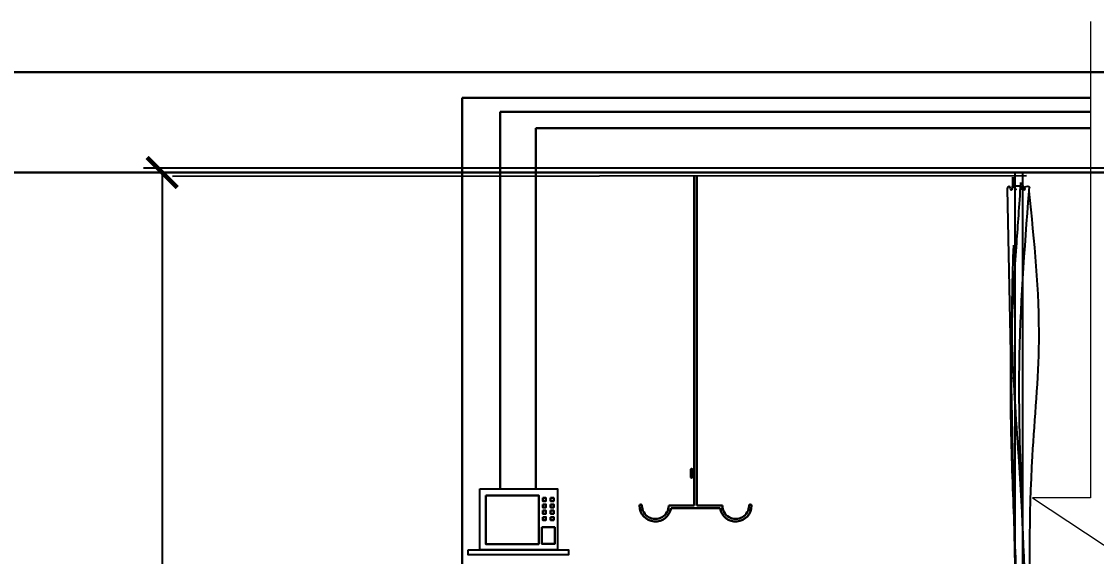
# Model space of a CAD drawing. Header units: inches. Extents: x -17070 to 527, y 504 to 2398.
# Drawn here: x -10362.07 to -10355.63, y 541.74 to 544.95 of the extents above; entities that cross this region are included whole.
import ezdxf

# ---------------------------------------------------------------- set-up
doc = ezdxf.new("R2010")
doc.units = ezdxf.units.IN
for name, color, linetype, lineweight in [('cur', 19, 'Continuous', 0), ('furniture', 42, 'Continuous', 9), ('Layer1', 2, 'Continuous', 30), ('wall', 7, 'Continuous', 30)]:
    doc.layers.add(name, color=color, linetype=linetype, lineweight=lineweight)
doc.styles.add('ROMANC', font='arialbd.ttf', dxfattribs={"height": 0.35})
doc.dimstyles.get("Standard").update_dxf_attribs({"dimtxt": 0.18, "dimasz": 0.18, "dimexe": 0.18, "dimexo": 0.0625, "dimgap": 0.09, "dimtad": 0, "dimtih": 1, "dimtoh": 1, "dimzin": 0, "dimdsep": 46, "dimtxsty": 'ROMANC', "dimblk": 'ARCHTICK', "dimcen": 0.09, "dimclrd": 25, "dimclre": 25, "dimadec": 0, "dimazin": 0, "dimtfac": 1, "dimtofl": 0, "dimtmove": 0, "dimatfit": 3, "dimldrblk": 'ARCHTICK', "dimfxl": 1, "dimtolj": 1, "dimtzin": 0, "dimarcsym": 0})

# ---------------------------------------------------------------- blocks, each defined once
blk = doc.blocks.new('_ARCHTICK')
at = {"color": 0, "linetype": 'ByBlock', "const_width": 0.15}
blk.add_lwpolyline([(-0.5, -0.5), (0.5, 0.5)], dxfattribs=at)
blk = doc.blocks.new('*D202')
at = {"color": 25, "lineweight": -2}
for p, q in [((-10361.228, 544.0419), (-10361.228, 541.6101)), ((-10361.1655, 544.0419), (-10361.048, 544.0419)), ((-10361.228, 538.6409), (-10361.228, 541.0727)), ((-10361.2905, 538.6409), (-10361.408, 538.6409))]:
    blk.add_line(p, q, dxfattribs=at)
at = {"layer": 'DEFPOINTS', "color": 0}
for p in [(-10361.228, 544.0419), (-10361.228, 538.6409), (-10361.228, 538.6409)]:
    blk.add_point(p, dxfattribs=at)
at = {"color": 25, "lineweight": -2, "xscale": 0.18, "yscale": 0.18, "zscale": 0.18}
for p, rotation in [((-10361.228, 544.0419), 90), ((-10361.228, 538.6409), 270)]:
    blk.add_blockref('_ARCHTICK', p, dxfattribs=dict(at, rotation=rotation))
at = {"color": 0, "insert": (-10361.228, 541.3414), "char_height": 0.35, "attachment_point": 5, "style": 'ROMANC'}
blk.add_mtext('\\A1;5.40', dxfattribs=at)

msp = doc.modelspace()

# ---------------------------------------------------------------- linework, layer by layer
at = {"color": 54}
for p, q in [((-10355.01773, 544.06793), (-10361.34061, 544.06793)), ((-10355.00689, 544.04221), (-10361.34061, 544.04221))]:
    msp.add_line(p, q, dxfattribs=at)
at = {"color": 250}
for p, q in [((-10356.11912, 544.04221), (-10356.11912, 538.68517)), ((-10356.07203, 544.04221), (-10356.07203, 538.68517))]:
    msp.add_line(p, q, dxfattribs=at)
for points in [[(-10359.32527, 542.14633), (-10358.85998, 542.14633), (-10358.85998, 541.7804), (-10359.32527, 541.7804)], [(-10359.32527, 542.14633), (-10358.85998, 542.14633), (-10358.85998, 541.7804), (-10359.32527, 541.7804)], [(-10359.32527, 542.14633), (-10358.85998, 542.14633), (-10358.85998, 541.7804), (-10359.32527, 541.7804)], [(-10359.32527, 542.14633), (-10358.85998, 542.14633), (-10358.85998, 541.7804), (-10359.32527, 541.7804)], [(-10359.32527, 542.14633), (-10358.85998, 542.14633), (-10358.85998, 541.7804), (-10359.32527, 541.7804)], [(-10359.39395, 541.7804), (-10358.79222, 541.7804), (-10358.79222, 541.7514), (-10359.39395, 541.7514)], [(-10359.39395, 541.7804), (-10358.79222, 541.7804), (-10358.79222, 541.7514), (-10359.39395, 541.7514)], [(-10359.39395, 541.7804), (-10358.79222, 541.7804), (-10358.79222, 541.7514), (-10359.39395, 541.7514)], [(-10359.39395, 541.7804), (-10358.79222, 541.7804), (-10358.79222, 541.7514), (-10359.39395, 541.7514)], [(-10359.39395, 541.7804), (-10358.79222, 541.7804), (-10358.79222, 541.7514), (-10359.39395, 541.7514)]]:
    msp.add_lwpolyline(points, close=True, dxfattribs=at)
at = {"layer": 'cur', "lineweight": -2, "ltscale": 0.5}
for p, q in [((-10361.166, 544.02034), (-10356.04826, 544.02382)), ((-10356.13156, 543.96031), (-10356.13156, 544.01469)), ((-10356.11912, 543.95651), (-10356.11912, 544.01469)), ((-10356.08597, 540.19578), (-10356.16245, 543.9437))]:
    msp.add_line(p, q, dxfattribs=at)
for points in [[(-10356.16245, 543.9437), (-10356.15367, 543.95985), (-10356.13984, 543.93641), (-10356.13356, 543.94646), (-10356.13314, 543.95985), (-10356.11456, 543.94381), (-10356.11127, 543.94011), (-10356.11889, 543.95842), (-10356.11065, 543.9615), (-10356.07934, 543.95101), (-10356.07934, 543.94196), (-10356.07461, 543.96624), (-10356.06925, 543.94854), (-10356.06472, 543.93867), (-10356.05627, 543.94319), (-10356.06183, 543.95389), (-10356.05895, 543.95574), (-10356.03094, 543.95451), (-10356.03568, 543.94073), (-10356.03482, 543.93023)], [(-10356.03482, 543.93023), (-10355.97585, 543.03129), (-10356.01469, 542.34252), (-10355.95997, 540.19579)], [(-10356.12748, 543.60565), (-10356.13591, 543.03128), (-10356.09702, 542.34252), (-10356.03243, 540.19578)]]:
    msp.add_spline(points, degree=3, dxfattribs=at)
for points, knots in [([(-10356.08509, 543.98168), (-10356.09339, 543.83519), (-10356.10164, 543.72816), (-10356.11409, 543.55282), (-10356.11868, 543.48459), (-10356.1312, 543.27974), (-10356.13791, 543.14299), (-10356.14299, 542.962), (-10356.14393, 542.91794), (-10356.14513, 542.8298), (-10356.14541, 542.78574), (-10356.14536, 542.6536), (-10356.1442, 542.56556), (-10356.1401, 542.37951), (-10356.13699, 542.28152), (-10356.1301, 542.09124), (-10356.12638, 541.99895), (-10356.11892, 541.81451), (-10356.11518, 541.72237), (-10356.10944, 541.56724), (-10356.10726, 541.50421), (-10356.10379, 541.39008), (-10356.10241, 541.33898), (-10356.10036, 541.24787), (-10356.09961, 541.20788), (-10356.09842, 541.12784), (-10356.09797, 541.08782), (-10356.09701, 540.96984), (-10356.09685, 540.89185), (-10356.06163, 540.19578)], [12.8804979, 12.8804979, 12.8804979, 12.8804979, 138.8406446, 138.8406446, 219.0091044, 219.0091044, 379.3460239, 379.3460239, 430.8856938, 430.8856938, 482.4253637, 482.4253637, 585.5047036, 585.5047036, 700.4158988, 700.4158988, 808.8802573, 808.8802573, 917.3446158, 917.3446158, 991.6304513, 991.6304513, 1051.9053885, 1051.9053885, 1099.1112693, 1099.1112693, 1146.3171501, 1146.3171501, 1238.2023094, 1238.2023094, 1238.2023094, 1238.2023094]), ([(-10356.03482, 543.93023), (-10356.06199, 543.58044), (-10356.10839, 542.9651), (-10356.07963, 542.06224), (-10356.04854, 541.37386), (-10356.04499, 540.95093), (-10356.04481, 540.78811)], [19.0571695, 19.0571695, 19.0571695, 19.0571695, 509.8108073, 882.3391286, 1282.6319268, 1474.5973446, 1474.5973446, 1474.5973446, 1474.5973446])]:
    msp.add_open_spline(points, degree=3, knots=knots, dxfattribs=at)
at = {"layer": 'furniture', "linetype": 'ByBlock'}
msp.add_line((-10355.66579, 544.9466), (-10355.66579, 544.04194), dxfattribs=at)
at = {"layer": 'furniture', "color": 0}
for p, q in [((-10355.66579, 544.04194), (-10355.66579, 542.092)), ((-10355.66579, 542.092), (-10356.01213, 542.092)), ((-10356.01213, 542.092), (-10355.17591, 541.53968))]:
    msp.add_line(p, q, dxfattribs=at)
at = {"layer": 'Layer1', "color": 137}
for p, q in [((-10358.03957, 542.04604), (-10358.03965, 544.02247)), ((-10358.03957, 542.04604), (-10358.03965, 544.02247)), ((-10358.03957, 542.04604), (-10358.03965, 544.02247)), ((-10358.03957, 542.04604), (-10358.03965, 544.02247)), ((-10358.03957, 542.04604), (-10358.03965, 544.02247)), ((-10358.02457, 542.04604), (-10358.02465, 544.02247)), ((-10358.02457, 542.04604), (-10358.02465, 544.02247)), ((-10358.02457, 542.04604), (-10358.02465, 544.02247)), ((-10358.02457, 542.04604), (-10358.02465, 544.02247)), ((-10358.02457, 542.04604), (-10358.02465, 544.02247)), ((-10358.061, 542.21853), (-10358.061, 542.26139)), ((-10358.061, 542.21853), (-10358.061, 542.26139)), ((-10358.061, 542.21853), (-10358.061, 542.26139)), ((-10358.061, 542.21853), (-10358.061, 542.26139)), ((-10358.061, 542.21853), (-10358.061, 542.26139)), ((-10358.061, 542.21853), (-10358.061, 542.26139)), ((-10358.061, 542.21853), (-10358.061, 542.26139)), ((-10358.061, 542.21853), (-10358.061, 542.26139)), ((-10358.061, 542.21853), (-10358.061, 542.26139)), ((-10358.061, 542.21853), (-10358.061, 542.26139)), ((-10358.05886, 542.21853), (-10358.05886, 542.26139)), ((-10358.05243, 542.26139), (-10358.05886, 542.26139)), ((-10358.05886, 542.21853), (-10358.05886, 542.26139)), ((-10358.05243, 542.26139), (-10358.05886, 542.26139)), ((-10358.05886, 542.21853), (-10358.05886, 542.26139)), ((-10358.05243, 542.26139), (-10358.05886, 542.26139)), ((-10358.05886, 542.21853), (-10358.05886, 542.26139)), ((-10358.05243, 542.26139), (-10358.05886, 542.26139)), ((-10358.05886, 542.21853), (-10358.05886, 542.26139)), ((-10358.05243, 542.26139), (-10358.05886, 542.26139)), ((-10358.05243, 542.25924), (-10358.05886, 542.25924)), ((-10358.05243, 542.25924), (-10358.05886, 542.25924)), ((-10358.05243, 542.25924), (-10358.05886, 542.25924)), ((-10358.05243, 542.25924), (-10358.05886, 542.25924)), ((-10358.05243, 542.25924), (-10358.05886, 542.25924)), ((-10358.05243, 542.2571), (-10358.05886, 542.2571)), ((-10358.05243, 542.2571), (-10358.05886, 542.2571)), ((-10358.05243, 542.2571), (-10358.05886, 542.2571)), ((-10358.05243, 542.2571), (-10358.05886, 542.2571)), ((-10358.05243, 542.2571), (-10358.05886, 542.2571)), ((-10358.05243, 542.25496), (-10358.05886, 542.25496)), ((-10358.05243, 542.25496), (-10358.05886, 542.25496)), ((-10358.05243, 542.25496), (-10358.05886, 542.25496)), ((-10358.05243, 542.25496), (-10358.05886, 542.25496)), ((-10358.05243, 542.25496), (-10358.05886, 542.25496)), ((-10358.05243, 542.25281), (-10358.05886, 542.25281)), ((-10358.05243, 542.25281), (-10358.05886, 542.25281)), ((-10358.05243, 542.25281), (-10358.05886, 542.25281)), ((-10358.05243, 542.25281), (-10358.05886, 542.25281)), ((-10358.05243, 542.25281), (-10358.05886, 542.25281)), ((-10358.05243, 542.25067), (-10358.05886, 542.25067)), ((-10358.05243, 542.25067), (-10358.05886, 542.25067)), ((-10358.05243, 542.25067), (-10358.05886, 542.25067)), ((-10358.05243, 542.25067), (-10358.05886, 542.25067)), ((-10358.05243, 542.25067), (-10358.05886, 542.25067)), ((-10358.05243, 542.24853), (-10358.05886, 542.24853)), ((-10358.05243, 542.24853), (-10358.05886, 542.24853)), ((-10358.05243, 542.24853), (-10358.05886, 542.24853)), ((-10358.05243, 542.24853), (-10358.05886, 542.24853)), ((-10358.05243, 542.24853), (-10358.05886, 542.24853)), ((-10358.05243, 542.24639), (-10358.05886, 542.24639)), ((-10358.05243, 542.24639), (-10358.05886, 542.24639)), ((-10358.05243, 542.24639), (-10358.05886, 542.24639)), ((-10358.05243, 542.24639), (-10358.05886, 542.24639)), ((-10358.05243, 542.24639), (-10358.05886, 542.24639)), ((-10358.05325, 542.26353), (-10358.05804, 542.26353)), ((-10358.05325, 542.26353), (-10358.05804, 542.26353)), ((-10358.05325, 542.26353), (-10358.05804, 542.26353)), ((-10358.05325, 542.26353), (-10358.05804, 542.26353)), ((-10358.05325, 542.26353), (-10358.05804, 542.26353)), ((-10358.05243, 542.21853), (-10358.05243, 542.26139)), ((-10358.05243, 542.21853), (-10358.05243, 542.26139)), ((-10358.05243, 542.21853), (-10358.05243, 542.26139)), ((-10358.05243, 542.21853), (-10358.05243, 542.26139)), ((-10358.05243, 542.21853), (-10358.05243, 542.26139)), ((-10358.05029, 542.23996), (-10358.05029, 542.26139)), ((-10358.05029, 542.26139), (-10358.05029, 542.21853)), ((-10358.05029, 542.21853), (-10358.05029, 542.26139)), ((-10358.05029, 542.23996), (-10358.05029, 542.26139)), ((-10358.05029, 542.26139), (-10358.05029, 542.21853)), ((-10358.05029, 542.21853), (-10358.05029, 542.26139)), ((-10358.05029, 542.23996), (-10358.05029, 542.26139)), ((-10358.05029, 542.26139), (-10358.05029, 542.21853)), ((-10358.05029, 542.21853), (-10358.05029, 542.26139)), ((-10358.05029, 542.23996), (-10358.05029, 542.26139)), ((-10358.05029, 542.26139), (-10358.05029, 542.21853)), ((-10358.05029, 542.21853), (-10358.05029, 542.26139)), ((-10358.05029, 542.23996), (-10358.05029, 542.26139)), ((-10358.05029, 542.26139), (-10358.05029, 542.21853)), ((-10358.05029, 542.21853), (-10358.05029, 542.26139)), ((-10358.05243, 542.24424), (-10358.05886, 542.24424)), ((-10358.05243, 542.24424), (-10358.05886, 542.24424)), ((-10358.05243, 542.24424), (-10358.05886, 542.24424)), ((-10358.05243, 542.24424), (-10358.05886, 542.24424)), ((-10358.05243, 542.24424), (-10358.05886, 542.24424)), ((-10358.05243, 542.2421), (-10358.05886, 542.2421)), ((-10358.05243, 542.2421), (-10358.05886, 542.2421)), ((-10358.05243, 542.2421), (-10358.05886, 542.2421)), ((-10358.05243, 542.2421), (-10358.05886, 542.2421)), ((-10358.05243, 542.2421), (-10358.05886, 542.2421)), ((-10358.05243, 542.23996), (-10358.05886, 542.23996)), ((-10358.05243, 542.23996), (-10358.05886, 542.23996)), ((-10358.05243, 542.23996), (-10358.05886, 542.23996)), ((-10358.05243, 542.23996), (-10358.05886, 542.23996)), ((-10358.05243, 542.23996), (-10358.05886, 542.23996)), ((-10358.05243, 542.23996), (-10358.05886, 542.23996)), ((-10358.05243, 542.23996), (-10358.05886, 542.23996)), ((-10358.05243, 542.23996), (-10358.05886, 542.23996)), ((-10358.05243, 542.23996), (-10358.05886, 542.23996)), ((-10358.05243, 542.23996), (-10358.05886, 542.23996)), ((-10358.05243, 542.23782), (-10358.05886, 542.23782)), ((-10358.05243, 542.23782), (-10358.05886, 542.23782)), ((-10358.05243, 542.23782), (-10358.05886, 542.23782)), ((-10358.05243, 542.23782), (-10358.05886, 542.23782)), ((-10358.05243, 542.23782), (-10358.05886, 542.23782)), ((-10358.05243, 542.23567), (-10358.05886, 542.23567)), ((-10358.05243, 542.23567), (-10358.05886, 542.23567)), ((-10358.05243, 542.23567), (-10358.05886, 542.23567)), ((-10358.05243, 542.23567), (-10358.05886, 542.23567)), ((-10358.05243, 542.23567), (-10358.05886, 542.23567)), ((-10358.05243, 542.23353), (-10358.05886, 542.23353)), ((-10358.05243, 542.23353), (-10358.05886, 542.23353)), ((-10358.05243, 542.23353), (-10358.05886, 542.23353)), ((-10358.05243, 542.23353), (-10358.05886, 542.23353)), ((-10358.05243, 542.23353), (-10358.05886, 542.23353)), ((-10358.05243, 542.23139), (-10358.05886, 542.23139)), ((-10358.05243, 542.23139), (-10358.05886, 542.23139)), ((-10358.05243, 542.23139), (-10358.05886, 542.23139)), ((-10358.05243, 542.23139), (-10358.05886, 542.23139)), ((-10358.05243, 542.23139), (-10358.05886, 542.23139)), ((-10358.05243, 542.22925), (-10358.05886, 542.22924)), ((-10358.05243, 542.22925), (-10358.05886, 542.22924)), ((-10358.05243, 542.22925), (-10358.05886, 542.22924)), ((-10358.05243, 542.22925), (-10358.05886, 542.22924)), ((-10358.05243, 542.22925), (-10358.05886, 542.22924)), ((-10358.05243, 542.2271), (-10358.05886, 542.2271)), ((-10358.05243, 542.2271), (-10358.05886, 542.2271)), ((-10358.05243, 542.2271), (-10358.05886, 542.2271)), ((-10358.05243, 542.2271), (-10358.05886, 542.2271)), ((-10358.05243, 542.2271), (-10358.05886, 542.2271)), ((-10358.05243, 542.22496), (-10358.05886, 542.22496)), ((-10358.05243, 542.22496), (-10358.05886, 542.22496)), ((-10358.05243, 542.22496), (-10358.05886, 542.22496)), ((-10358.05243, 542.22496), (-10358.05886, 542.22496)), ((-10358.05243, 542.22496), (-10358.05886, 542.22496)), ((-10358.05243, 542.22282), (-10358.05886, 542.22282)), ((-10358.05243, 542.22282), (-10358.05886, 542.22282)), ((-10358.05243, 542.22282), (-10358.05886, 542.22282)), ((-10358.05243, 542.22282), (-10358.05886, 542.22282)), ((-10358.05243, 542.22282), (-10358.05886, 542.22282)), ((-10358.05243, 542.22067), (-10358.05886, 542.22067)), ((-10358.05243, 542.22067), (-10358.05886, 542.22067)), ((-10358.05243, 542.22067), (-10358.05886, 542.22067)), ((-10358.05243, 542.22067), (-10358.05886, 542.22067)), ((-10358.05243, 542.22067), (-10358.05886, 542.22067)), ((-10358.05243, 542.21853), (-10358.05886, 542.21853)), ((-10358.05243, 542.21853), (-10358.05886, 542.21853)), ((-10358.05243, 542.21853), (-10358.05886, 542.21853)), ((-10358.05243, 542.21853), (-10358.05886, 542.21853)), ((-10358.05243, 542.21853), (-10358.05886, 542.21853)), ((-10358.05325, 542.21639), (-10358.05804, 542.21639)), ((-10358.05325, 542.21639), (-10358.05804, 542.21639)), ((-10358.05325, 542.21639), (-10358.05804, 542.21639)), ((-10358.05325, 542.21639), (-10358.05804, 542.21639)), ((-10358.05325, 542.21639), (-10358.05804, 542.21639)), ((-10358.03957, 542.24532), (-10358.05029, 542.24532)), ((-10358.05029, 542.2346), (-10358.05029, 542.24532)), ((-10358.03957, 542.24532), (-10358.05029, 542.24532)), ((-10358.05029, 542.2346), (-10358.05029, 542.24532)), ((-10358.03957, 542.24532), (-10358.05029, 542.24532)), ((-10358.05029, 542.2346), (-10358.05029, 542.24532)), ((-10358.03957, 542.24532), (-10358.05029, 542.24532)), ((-10358.05029, 542.2346), (-10358.05029, 542.24532)), ((-10358.03957, 542.24532), (-10358.05029, 542.24532)), ((-10358.05029, 542.2346), (-10358.05029, 542.24532)), ((-10358.03957, 542.2346), (-10358.05029, 542.2346)), ((-10358.03957, 542.2346), (-10358.05029, 542.2346)), ((-10358.03957, 542.2346), (-10358.05029, 542.2346)), ((-10358.03957, 542.2346), (-10358.05029, 542.2346)), ((-10358.03957, 542.2346), (-10358.05029, 542.2346)), ((-10358.1392, 542.04604), (-10358.19277, 542.04604)), ((-10358.1392, 542.04604), (-10358.19277, 542.04604)), ((-10358.1392, 542.04604), (-10358.19277, 542.04604)), ((-10358.1392, 542.04604), (-10358.19277, 542.04604)), ((-10358.1392, 542.04604), (-10358.19277, 542.04604)), ((-10357.88517, 542.03105), (-10358.17896, 542.03104)), ((-10357.88517, 542.03105), (-10358.17896, 542.03104)), ((-10357.88517, 542.03105), (-10358.17896, 542.03104)), ((-10357.88517, 542.03105), (-10358.17896, 542.03104)), ((-10357.88517, 542.03105), (-10358.17896, 542.03104)), ((-10358.03957, 542.04604), (-10358.1392, 542.04604)), ((-10358.03957, 542.04604), (-10358.1392, 542.04604)), ((-10358.03957, 542.04604), (-10358.1392, 542.04604)), ((-10358.03957, 542.04604), (-10358.1392, 542.04604)), ((-10358.03957, 542.04604), (-10358.1392, 542.04604)), ((-10358.02457, 542.04604), (-10357.92493, 542.04605)), ((-10358.02457, 542.04604), (-10357.92493, 542.04605)), ((-10358.02457, 542.04604), (-10357.92493, 542.04605)), ((-10358.02457, 542.04604), (-10357.92493, 542.04605)), ((-10358.02457, 542.04604), (-10357.92493, 542.04605)), ((-10357.92493, 542.04605), (-10357.87136, 542.04605)), ((-10357.92493, 542.04605), (-10357.87136, 542.04605)), ((-10357.92493, 542.04605), (-10357.87136, 542.04605)), ((-10357.92493, 542.04605), (-10357.87136, 542.04605)), ((-10357.92493, 542.04605), (-10357.87136, 542.04605))]:
    msp.add_line(p, q, dxfattribs=at)
for points in [[(-10359.28956, 542.1072), (-10358.97159, 542.1072), (-10358.97159, 541.81524), (-10359.28956, 541.81524)], [(-10359.28956, 542.1072), (-10358.97159, 542.1072), (-10358.97159, 541.81524), (-10359.28956, 541.81524)], [(-10359.28956, 542.1072), (-10358.97159, 542.1072), (-10358.97159, 541.81524), (-10359.28956, 541.81524)], [(-10359.28956, 542.1072), (-10358.97159, 542.1072), (-10358.97159, 541.81524), (-10359.28956, 541.81524)], [(-10359.28956, 542.1072), (-10358.97159, 542.1072), (-10358.97159, 541.81524), (-10359.28956, 541.81524)], [(-10358.94732, 542.09195), (-10358.92837, 542.09195), (-10358.92837, 542.07367), (-10358.94732, 542.07367)], [(-10358.94732, 542.09195), (-10358.92837, 542.09195), (-10358.92837, 542.07367), (-10358.94732, 542.07367)], [(-10358.94732, 542.09195), (-10358.92837, 542.09195), (-10358.92837, 542.07367), (-10358.94732, 542.07367)], [(-10358.94732, 542.09195), (-10358.92837, 542.09195), (-10358.92837, 542.07367), (-10358.94732, 542.07367)], [(-10358.94732, 542.09195), (-10358.92837, 542.09195), (-10358.92837, 542.07367), (-10358.94732, 542.07367)], [(-10358.94731, 542.05354), (-10358.92837, 542.05354), (-10358.92837, 542.03527), (-10358.94731, 542.03527)], [(-10358.94731, 542.05354), (-10358.92837, 542.05354), (-10358.92837, 542.03527), (-10358.94731, 542.03527)], [(-10358.94731, 542.05354), (-10358.92837, 542.05354), (-10358.92837, 542.03527), (-10358.94731, 542.03527)], [(-10358.94731, 542.05354), (-10358.92837, 542.05354), (-10358.92837, 542.03527), (-10358.94731, 542.03527)], [(-10358.94731, 542.05354), (-10358.92837, 542.05354), (-10358.92837, 542.03527), (-10358.94731, 542.03527)], [(-10358.90051, 542.09195), (-10358.88157, 542.09195), (-10358.88157, 542.07367), (-10358.90051, 542.07367)], [(-10358.90051, 542.09195), (-10358.88157, 542.09195), (-10358.88157, 542.07367), (-10358.90051, 542.07367)], [(-10358.90051, 542.09195), (-10358.88157, 542.09195), (-10358.88157, 542.07367), (-10358.90051, 542.07367)], [(-10358.90051, 542.09195), (-10358.88157, 542.09195), (-10358.88157, 542.07367), (-10358.90051, 542.07367)], [(-10358.90051, 542.09195), (-10358.88157, 542.09195), (-10358.88157, 542.07367), (-10358.90051, 542.07367)], [(-10358.90051, 542.05354), (-10358.88157, 542.05354), (-10358.88157, 542.03527), (-10358.90051, 542.03527)], [(-10358.90051, 542.05354), (-10358.88157, 542.05354), (-10358.88157, 542.03527), (-10358.90051, 542.03527)], [(-10358.90051, 542.05354), (-10358.88157, 542.05354), (-10358.88157, 542.03527), (-10358.90051, 542.03527)], [(-10358.90051, 542.05354), (-10358.88157, 542.05354), (-10358.88157, 542.03527), (-10358.90051, 542.03527)], [(-10358.90051, 542.05354), (-10358.88157, 542.05354), (-10358.88157, 542.03527), (-10358.90051, 542.03527)], [(-10358.94731, 542.01592), (-10358.92837, 542.01592), (-10358.92837, 541.99765), (-10358.94731, 541.99765)], [(-10358.94731, 542.01592), (-10358.92837, 542.01592), (-10358.92837, 541.99765), (-10358.94731, 541.99765)], [(-10358.94731, 542.01592), (-10358.92837, 542.01592), (-10358.92837, 541.99765), (-10358.94731, 541.99765)], [(-10358.94731, 542.01592), (-10358.92837, 542.01592), (-10358.92837, 541.99765), (-10358.94731, 541.99765)], [(-10358.94731, 542.01592), (-10358.92837, 542.01592), (-10358.92837, 541.99765), (-10358.94731, 541.99765)], [(-10358.90051, 542.01593), (-10358.88156, 542.01593), (-10358.88156, 541.99765), (-10358.90051, 541.99765)], [(-10358.90051, 542.01593), (-10358.88156, 542.01593), (-10358.88156, 541.99765), (-10358.90051, 541.99765)], [(-10358.90051, 542.01593), (-10358.88156, 542.01593), (-10358.88156, 541.99765), (-10358.90051, 541.99765)], [(-10358.90051, 542.01593), (-10358.88156, 542.01593), (-10358.88156, 541.99765), (-10358.90051, 541.99765)], [(-10358.90051, 542.01593), (-10358.88156, 542.01593), (-10358.88156, 541.99765), (-10358.90051, 541.99765)], [(-10358.94731, 541.97752), (-10358.92837, 541.97752), (-10358.92836, 541.95925), (-10358.94731, 541.95925)], [(-10358.94731, 541.97752), (-10358.92837, 541.97752), (-10358.92836, 541.95925), (-10358.94731, 541.95925)], [(-10358.94731, 541.97752), (-10358.92837, 541.97752), (-10358.92836, 541.95925), (-10358.94731, 541.95925)], [(-10358.94731, 541.97752), (-10358.92837, 541.97752), (-10358.92836, 541.95925), (-10358.94731, 541.95925)], [(-10358.94731, 541.97752), (-10358.92837, 541.97752), (-10358.92836, 541.95925), (-10358.94731, 541.95925)], [(-10358.90051, 541.97752), (-10358.88156, 541.97752), (-10358.88156, 541.95925), (-10358.90051, 541.95925)], [(-10358.90051, 541.97752), (-10358.88156, 541.97752), (-10358.88156, 541.95925), (-10358.90051, 541.95925)], [(-10358.90051, 541.97752), (-10358.88156, 541.97752), (-10358.88156, 541.95925), (-10358.90051, 541.95925)], [(-10358.90051, 541.97752), (-10358.88156, 541.97752), (-10358.88156, 541.95925), (-10358.90051, 541.95925)], [(-10358.90051, 541.97752), (-10358.88156, 541.97752), (-10358.88156, 541.95925), (-10358.90051, 541.95925)], [(-10358.9525, 541.91678), (-10358.876, 541.91678), (-10358.876, 541.81703), (-10358.9525, 541.81703)], [(-10358.9525, 541.91678), (-10358.876, 541.91678), (-10358.876, 541.81703), (-10358.9525, 541.81703)], [(-10358.9525, 541.91678), (-10358.876, 541.91678), (-10358.876, 541.81703), (-10358.9525, 541.81703)], [(-10358.9525, 541.91678), (-10358.876, 541.91678), (-10358.876, 541.81703), (-10358.9525, 541.81703)], [(-10358.9525, 541.91678), (-10358.876, 541.91678), (-10358.876, 541.81703), (-10358.9525, 541.81703)]]:
    msp.add_lwpolyline(points, close=True, dxfattribs=at)
for points in [[(-10358.17896, 542.03104, -0.9237815), (-10358.36795, 542.04603)], [(-10358.17896, 542.03104, -0.9237815), (-10358.36795, 542.04603)], [(-10358.17896, 542.03104, -0.9237815), (-10358.36795, 542.04603)], [(-10358.17896, 542.03104, -0.9237815), (-10358.36795, 542.04603)], [(-10358.17896, 542.03104, -0.9237815), (-10358.36795, 542.04603)], [(-10358.19277, 542.04604, -1), (-10358.35296, 542.04603, 1)], [(-10358.19277, 542.04604, -1), (-10358.35296, 542.04603, 1)], [(-10358.19277, 542.04604, -1), (-10358.35296, 542.04603, 1)], [(-10358.19277, 542.04604, -1), (-10358.35296, 542.04603, 1)], [(-10358.19277, 542.04604, -1), (-10358.35296, 542.04603, 1)], [(-10357.69618, 542.04606, -0.9237815), (-10357.88517, 542.03105, -0.9237815)], [(-10357.69618, 542.04606, -0.9237815), (-10357.88517, 542.03105, -0.9237815)], [(-10357.69618, 542.04606, -0.9237815), (-10357.88517, 542.03105, -0.9237815)], [(-10357.69618, 542.04606, -0.9237815), (-10357.88517, 542.03105, -0.9237815)], [(-10357.69618, 542.04606, -0.9237815), (-10357.88517, 542.03105, -0.9237815)], [(-10357.71118, 542.04606, -1), (-10357.87136, 542.04605, 1)], [(-10357.71118, 542.04606, -1), (-10357.87136, 542.04605, 1)], [(-10357.71118, 542.04606, -1), (-10357.87136, 542.04605, 1)], [(-10357.71118, 542.04606, -1), (-10357.87136, 542.04605, 1)], [(-10357.71118, 542.04606, -1), (-10357.87136, 542.04605, 1)]]:
    msp.add_lwpolyline(points, format="xyb", dxfattribs=at)
for centre, radius, start, end in [((-10358.05564, 542.26139), 0.00536, 0.002387, 180.002387), ((-10358.05564, 542.26139), 0.00536, 0.002387, 180.002387), ((-10358.05564, 542.26139), 0.00536, 0.002387, 180.002387), ((-10358.05564, 542.26139), 0.00536, 0.002387, 180.002387), ((-10358.05564, 542.26139), 0.00536, 0.002387, 180.002387), ((-10358.05564, 542.26139), 0.00321, 0.002387, 180.002387), ((-10358.05564, 542.26139), 0.00321, 0.002387, 180.002387), ((-10358.05564, 542.26139), 0.00321, 0.002387, 180.002387), ((-10358.05564, 542.26139), 0.00321, 0.002387, 180.002387), ((-10358.05564, 542.26139), 0.00321, 0.002387, 180.002387), ((-10358.05564, 542.21853), 0.00536, 180.002387, 0.002387), ((-10358.05564, 542.21853), 0.00536, 180.002387, 0.002387), ((-10358.05564, 542.21853), 0.00536, 180.002387, 0.002387), ((-10358.05564, 542.21853), 0.00536, 180.002387, 0.002387), ((-10358.05564, 542.21853), 0.00536, 180.002387, 0.002387), ((-10358.05564, 542.21853), 0.00321, 180.002387, 0.002387), ((-10358.05564, 542.21853), 0.00321, 180.002387, 0.002387), ((-10358.05564, 542.21853), 0.00321, 180.002387, 0.002387), ((-10358.05564, 542.21853), 0.00321, 180.002387, 0.002387), ((-10358.05564, 542.21853), 0.00321, 180.002387, 0.002387), ((-10358.36046, 542.04603), 0.0075, 0.002387, 180.002387), ((-10358.36046, 542.04603), 0.0075, 0.002387, 180.002387), ((-10358.36046, 542.04603), 0.0075, 0.002387, 180.002387), ((-10358.36046, 542.04603), 0.0075, 0.002387, 180.002387), ((-10358.36046, 542.04603), 0.0075, 0.002387, 180.002387), ((-10357.70368, 542.04606), 0.0075, 0.002387, 180.002387), ((-10357.70368, 542.04606), 0.0075, 0.002387, 180.002387), ((-10357.70368, 542.04606), 0.0075, 0.002387, 180.002387), ((-10357.70368, 542.04606), 0.0075, 0.002387, 180.002387), ((-10357.70368, 542.04606), 0.0075, 0.002387, 180.002387)]:
    msp.add_arc(centre, radius, start, end, dxfattribs=at)
at = {"layer": 'wall', "linetype": 'ByBlock'}
for p, q in [((-10394.91665, 544.64206), (-10345.64192, 544.64206)), ((-10394.91337, 544.04194), (-10354.13336, 544.04194))]:
    msp.add_line(p, q, dxfattribs=at)
at = {"layer": 'wall', "color": 41}
for p, q in [((-10359.43129, 544.4886), (-10359.43129, 541.04968)), ((-10355.66579, 544.4886), (-10359.43129, 544.4886))]:
    msp.add_line(p, q, dxfattribs=at)
at = {"layer": 'wall', "color": 151}
for p, q in [((-10359.20287, 544.40467), (-10359.20287, 542.14633)), ((-10355.66579, 544.40467), (-10359.20287, 544.40467)), ((-10358.98819, 544.30808), (-10358.98819, 542.14633)), ((-10355.66579, 544.30808), (-10358.98819, 544.30808))]:
    msp.add_line(p, q, dxfattribs=at)

# ---------------------------------------------------------------- dimensions: what is measured, and where the dimension line sits
dim = msp.add_linear_dim(base=(-10361.22804, 538.64089), p1=(-10361.22804, 544.04194), p2=(-10361.22804, 538.64089), angle=90, dimstyle='Standard')
dim.commit()
dim.dimension.update_dxf_attribs({"geometry": '*D202', "text_midpoint": (-10361.22804, 541.34142)})

doc.saveas('drawing.dxf')
